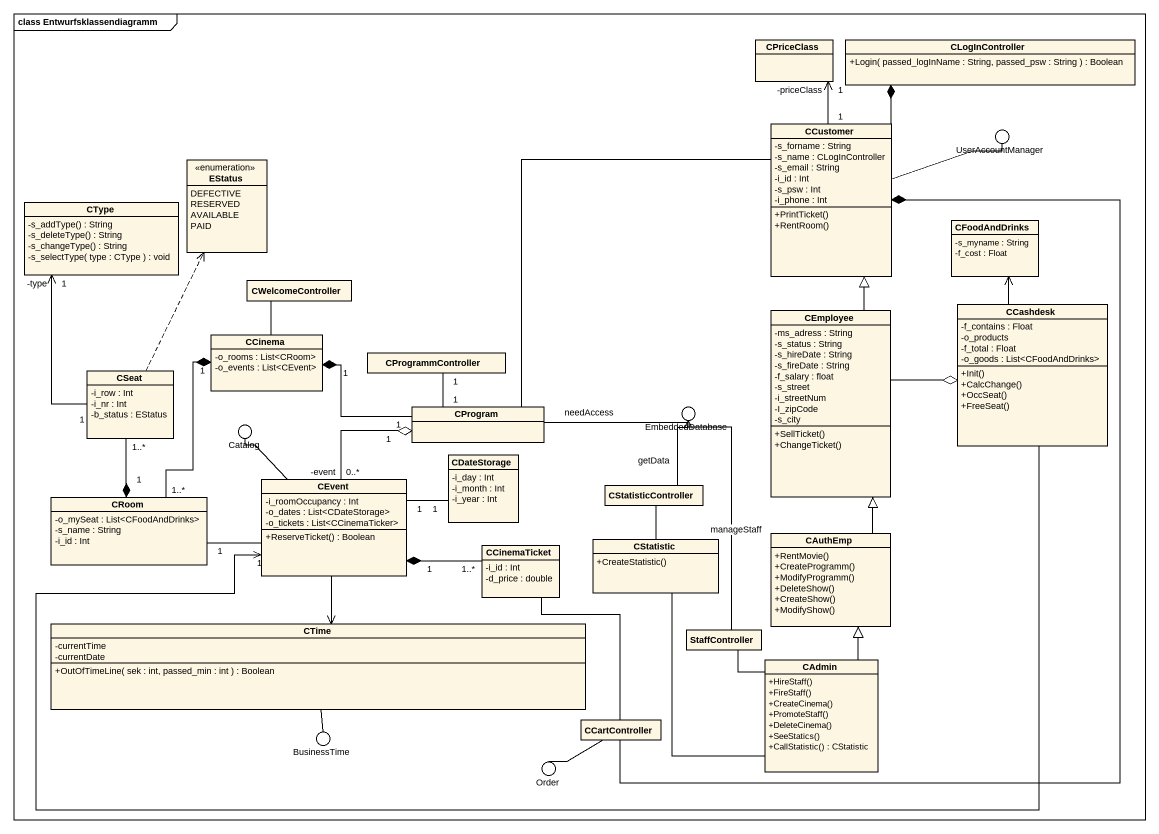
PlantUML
@startuml
mainframe class Entwurfsklassendiagramm
allowmixing
hide circle
hide empty members
skinparam classAttributeIconSize 0
class CPriceClass
class CLogInController {
  +Login( passed_logInName : String, passed_psw : String ) : Boolean
}
class CCustomer {
  -s_forname : String
  -s_name : CLogInController
  -s_email : String
  -i_id : Int
  -s_psw : Int
  -i_phone : Int
  +PrintTicket()
  +RentRoom()
}
() UserAccountManager
enum EStatus {
  DEFECTIVE
  RESERVED
  AVAILABLE
  PAID
}
class CType {
  -s_addType() : String
  -s_deleteType() : String
  -s_changeType() : String
  -s_selectType( type : CType ) : void
}
class CFoodAndDrinks {
  -s_myname : String
  -f_cost : Float
}
class CWelcomeController
class CCashdesk {
  -f_contains : Float
  -o_products
  -f_total : Float
  -o_goods : List<CFoodAndDrinks>
  +Init()
  +CalcChange()
  +OccSeat()
  +FreeSeat()
}
class CCinema {
  -o_rooms : List<CRoom>
  -o_events : List<CEvent>
}
class CEmployee {
  -ms_adress : String
  -s_status : String
  -s_hireDate : String
  -s_fireDate : String
  -f_salary : float
  -s_street
  -i_streetNum
  -I_zipCode
  -s_city
  +SellTicket()
  +ChangeTicket()
}
class CSeat {
  -i_row : Int
  -i_nr : Int
  -b_status : EStatus
}
class CProgrammController
class CProgram
() EmbeddedDatabase
() Catalog
class CDateStorage {
  -i_day : Int
  -i_month : Int
  -i_year : Int
}
class CRoom {
  -o_mySeat : List<CFoodAndDrinks>
  -s_name : String
  -i_id : Int
}
class CEvent {
  -i_roomOccupancy : Int
  -o_dates : List<CDateStorage>
  -o_tickets : List<CCinemaTicker>
  +ReserveTicket() : Boolean
}
class CStatisticController
class CAuthEmp {
  +RentMovie()
  +CreateProgramm()
  +ModifyProgramm()
  +DeleteShow()
  +CreateShow()
  +ModifyShow()
}
class CCinemaTicket {
  -i_id : Int
  -d_price : double
}
class CStatistic {
  +CreateStatistic()
}
class CTime {
  -currentTime
  -currentDate
  +OutOfTimeLine( sek : int, passed_min : int ) : Boolean
}
class StaffController
class CAdmin {
  +HireStaff()
  +FireStaff()
  +CreateCinema()
  +PromoteStaff()
  +DeleteCinema()
  +SeeStatics()
  +CallStatistic() : CStatistic
}
class CCartController
() BusinessTime
() Order
CLogInController *-- CCustomer
CCustomer "1" -up-> "-priceClass\n1" CPriceClass
CCustomer -right- UserAccountManager
CCustomer -- CProgram
CCustomer *-- CCartController
CWelcomeController -- CCinema
CCashdesk -up-> CFoodAndDrinks
CCashdesk o-left- CEmployee
CCashdesk -left-> CEvent
CCinema "1" *-right- "1" CProgram
CCinema "1" *-- "1..*" CRoom
CEmployee -up-|> CCustomer
CSeat .up.> EStatus
CSeat "1" -up-> "-type\n1" CType
CProgrammController "1" -- "1" CProgram
CProgram -right-> EmbeddedDatabase : needAccess
CProgram "1" o-- "0..*\n-event" CEvent
CDateStorage "1" -left- "1" CEvent
CRoom "1" *-up- "1..*" CSeat
CRoom "1" -right- "1" CEvent
CEvent -up- Catalog
CEvent "1" *-right- "1..*" CCinemaTicket
CEvent --> CTime
CStatisticController -up-> EmbeddedDatabase : getData
CAuthEmp -up-|> CEmployee
CStatistic -up- CStatisticController
CStatistic -- CAdmin
CTime -- BusinessTime
StaffController -up-> EmbeddedDatabase : manageStaff
StaffController -- CAdmin
CAdmin -up-|> CAuthEmp
CCartController -up- CCinemaTicket
CCartController -left- Order
@enduml
